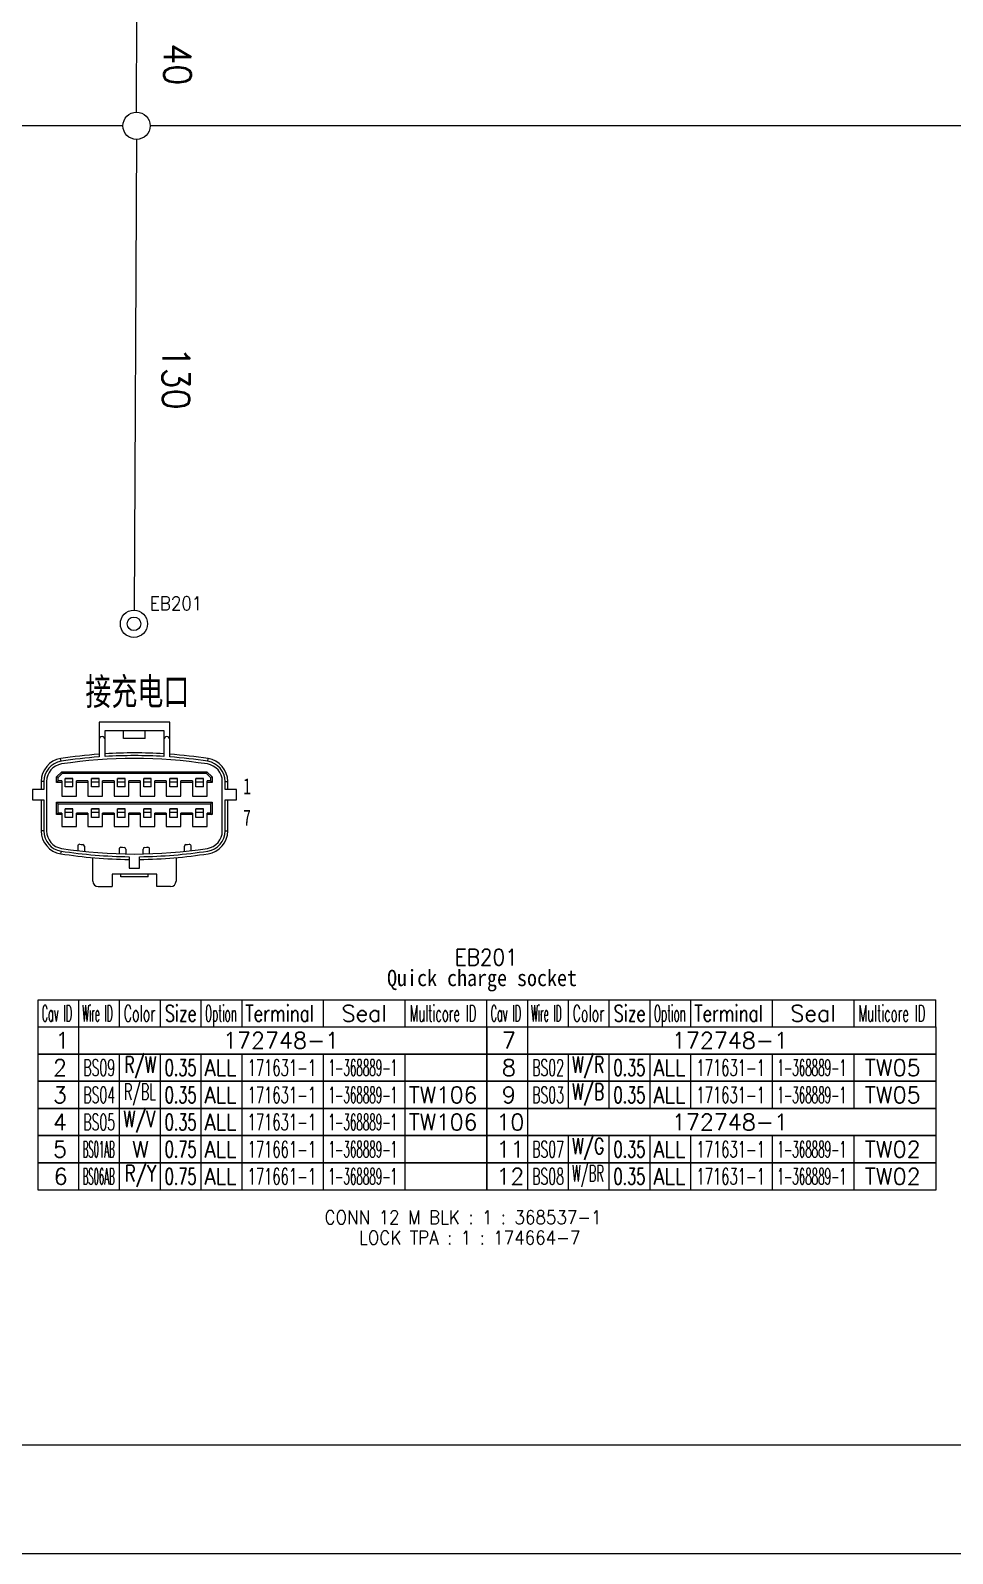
# Model space of a CAD drawing. Header units: inches. Extents: x 47316 to 59086, y 3141 to 11743.
# Drawn here: x 53245.6 to 53415.1, y 9458.1 to 9738.1 of the extents above; entities that cross this region are included whole.
import ezdxf

# ---------------------------------------------------------------- set-up
doc = ezdxf.new("R2010")
doc.units = ezdxf.units.IN
doc.header["$MEASUREMENT"] = 0
doc.styles.add('MtX_FangSong_GB2312', font='')
doc.styles.get("Standard").update_dxf_attribs({"font": ''})
doc.styles.get('MtX_FangSong_GB2312').set_extended_font_data('FangSong_GB2312')
doc.styles.get('Standard').set_extended_font_data('SimSun')
doc.linetypes.add('_VH_FELT_TAPE', pattern='A,0.4,-0.7,["FELT",Standard,S=0.3,R=0,X=-0.5,Y=-0.15],-0.7', length=1.8)

msp = doc.modelspace()

# ---------------------------------------------------------------- linework, layer by layer
at = {"color": 0, "linetype": '_VH_FELT_TAPE', "lineweight": 15, "ltscale": 5}
for p, q in [((53265.11, 9723.12), (53265.17, 9741.11)), ((53262.6, 9720.62), (53199.3, 9720.56)), ((53607.38, 9720.58), (53267.6, 9720.62)), ((53265.09, 9718.12), (53264.64, 9631.54))]:
    msp.add_line(p, q, dxfattribs=at)
at = {"color": 0, "linetype": 'Continuous', "lineweight": 15}
for p, q in [((53258.21, 9610.95), (53258.21, 9604.56)), ((53271.21, 9610.95), (53258.21, 9610.95)), ((53259.31, 9604.64), (53259.31, 9609.45)), ((53259.31, 9609.45), (53270.11, 9609.45)), ((53262.71, 9607.95), (53262.71, 9609.45)), ((53266.71, 9607.95), (53266.71, 9609.45)), ((53270.11, 9609.45), (53270.11, 9604.64)), ((53271.21, 9604.56), (53271.21, 9610.95)), ((53266.71, 9607.95), (53262.71, 9607.95)), ((53251.23, 9603.76), (53251.15, 9604.25)), ((53278.19, 9603.76), (53278.26, 9604.25)), ((53250.41, 9600.88), (53251.38, 9601.85)), ((53250.71, 9600.75), (53250.41, 9600.88)), ((53250.41, 9599.85), (53250.41, 9600.88)), ((53250.71, 9600.75), (53251.51, 9601.55)), ((53250.71, 9600.15), (53250.71, 9600.75)), ((53251.51, 9601.55), (53251.38, 9601.85)), ((53251.38, 9601.85), (53278.03, 9601.85)), ((53251.51, 9601.55), (53277.91, 9601.55)), ((53253.41, 9600.6), (53252.01, 9600.6)), ((53252.01, 9599.04), (53252.01, 9600.6)), ((53253.41, 9600.55), (53252.01, 9600.55)), ((53253.41, 9599.04), (53253.41, 9600.6)), ((53258.21, 9600.6), (53256.81, 9600.6)), ((53256.81, 9599.04), (53256.81, 9600.6)), ((53258.21, 9600.55), (53256.81, 9600.55)), ((53258.21, 9599.04), (53258.21, 9600.6)), ((53261.61, 9599.04), (53261.61, 9600.6)), ((53263.01, 9600.6), (53261.61, 9600.6)), ((53263.01, 9600.55), (53261.61, 9600.55)), ((53263.01, 9599.04), (53263.01, 9600.6)), ((53266.41, 9599.04), (53266.41, 9600.6)), ((53267.81, 9600.6), (53266.41, 9600.6)), ((53267.81, 9600.55), (53266.41, 9600.55)), ((53267.81, 9599.04), (53267.81, 9600.6)), ((53271.21, 9599.04), (53271.21, 9600.6)), ((53272.61, 9600.6), (53271.21, 9600.6)), ((53272.61, 9600.55), (53271.21, 9600.55)), ((53272.61, 9599.04), (53272.61, 9600.6)), ((53276.01, 9599.04), (53276.01, 9600.6)), ((53277.41, 9600.6), (53276.01, 9600.6)), ((53277.41, 9600.55), (53276.01, 9600.55)), ((53277.41, 9599.04), (53277.41, 9600.6)), ((53277.91, 9601.55), (53278.03, 9601.85)), ((53277.91, 9601.55), (53278.71, 9600.75)), ((53278.03, 9601.85), (53279.01, 9600.88)), ((53278.71, 9600.75), (53279.01, 9600.88)), ((53278.71, 9600.75), (53278.71, 9600.15)), ((53279.01, 9600.88), (53279.01, 9599.85)), ((53248.06, 9598.6), (53245.96, 9598.6)), ((53245.96, 9598.6), (53245.96, 9596.7)), ((53248.06, 9600.05), (53247.56, 9600.05)), ((53247.56, 9600.05), (53247.56, 9598.6)), ((53248.06, 9600.05), (53248.06, 9598.6)), ((53248.56, 9600.05), (53248.56, 9590.95)), ((53250.71, 9600.15), (53250.41, 9599.85)), ((53251.36, 9599.85), (53250.41, 9599.85)), ((53251.36, 9600.15), (53250.71, 9600.15)), ((53251.36, 9600.15), (53251.36, 9597.35)), ((53253.41, 9599.95), (53252.01, 9599.95)), ((53253.41, 9599.04), (53252.01, 9599.04)), ((53256.16, 9600.15), (53254.06, 9600.15)), ((53254.06, 9597.35), (53254.06, 9600.15)), ((53256.16, 9599.85), (53254.06, 9599.85)), ((53256.16, 9600.15), (53256.16, 9597.35)), ((53258.21, 9599.95), (53256.81, 9599.95)), ((53258.21, 9599.04), (53256.81, 9599.04)), ((53260.96, 9600.15), (53258.86, 9600.15)), ((53258.86, 9597.35), (53258.86, 9600.15)), ((53260.96, 9599.85), (53258.86, 9599.85)), ((53260.96, 9600.15), (53260.96, 9597.35)), ((53263.01, 9599.95), (53261.61, 9599.95)), ((53263.01, 9599.04), (53261.61, 9599.04)), ((53263.66, 9597.35), (53263.66, 9600.15)), ((53265.76, 9600.15), (53263.66, 9600.15)), ((53265.76, 9599.85), (53263.66, 9599.85)), ((53265.76, 9600.15), (53265.76, 9597.35)), ((53267.81, 9599.95), (53266.41, 9599.95)), ((53267.81, 9599.04), (53266.41, 9599.04)), ((53268.46, 9597.35), (53268.46, 9600.15)), ((53270.56, 9600.15), (53268.46, 9600.15)), ((53270.56, 9599.85), (53268.46, 9599.85)), ((53270.56, 9600.15), (53270.56, 9597.35)), ((53272.61, 9599.95), (53271.21, 9599.95)), ((53272.61, 9599.04), (53271.21, 9599.04)), ((53273.26, 9597.35), (53273.26, 9600.15)), ((53275.36, 9600.15), (53273.26, 9600.15)), ((53275.36, 9599.85), (53273.26, 9599.85)), ((53275.36, 9600.15), (53275.36, 9597.35)), ((53277.41, 9599.95), (53276.01, 9599.95)), ((53277.41, 9599.04), (53276.01, 9599.04)), ((53278.06, 9597.35), (53278.06, 9600.15)), ((53278.71, 9600.15), (53278.06, 9600.15)), ((53279.01, 9599.85), (53278.06, 9599.85)), ((53278.71, 9600.15), (53279.01, 9599.85)), ((53280.86, 9590.95), (53280.86, 9600.05)), ((53281.36, 9598.6), (53281.36, 9600.05)), ((53281.36, 9600.05), (53281.86, 9600.05)), ((53283.46, 9598.6), (53281.36, 9598.6)), ((53281.86, 9598.6), (53281.86, 9600.05)), ((53283.46, 9596.7), (53283.46, 9598.6)), ((53245.96, 9596.7), (53248.06, 9596.7)), ((53247.56, 9596.7), (53247.56, 9590.95)), ((53248.06, 9596.7), (53248.06, 9590.95)), ((53250.71, 9595.95), (53250.41, 9596.25)), ((53250.41, 9596.25), (53279.01, 9596.25)), ((53250.41, 9593.95), (53250.41, 9596.25)), ((53250.71, 9595.95), (53278.71, 9595.95)), ((53250.71, 9594.25), (53250.71, 9595.95)), ((53251.36, 9597.35), (53254.06, 9597.35)), ((53253.41, 9595), (53252.01, 9595)), ((53252.01, 9593.44), (53252.01, 9595)), ((53253.41, 9594.95), (53252.01, 9594.95)), ((53253.41, 9593.44), (53253.41, 9595)), ((53256.16, 9597.35), (53258.86, 9597.35)), ((53258.21, 9595), (53256.81, 9595)), ((53256.81, 9593.44), (53256.81, 9595)), ((53258.21, 9594.95), (53256.81, 9594.95)), ((53258.21, 9593.44), (53258.21, 9595)), ((53260.96, 9597.35), (53263.66, 9597.35)), ((53263.01, 9595), (53261.61, 9595)), ((53261.61, 9593.44), (53261.61, 9595)), ((53263.01, 9594.95), (53261.61, 9594.95)), ((53263.01, 9593.44), (53263.01, 9595)), ((53265.76, 9597.35), (53268.46, 9597.35)), ((53266.41, 9593.44), (53266.41, 9595)), ((53267.81, 9595), (53266.41, 9595)), ((53267.81, 9594.95), (53266.41, 9594.95)), ((53267.81, 9593.44), (53267.81, 9595)), ((53270.56, 9597.35), (53273.26, 9597.35)), ((53271.21, 9593.44), (53271.21, 9595)), ((53272.61, 9595), (53271.21, 9595)), ((53272.61, 9594.95), (53271.21, 9594.95)), ((53272.61, 9593.44), (53272.61, 9595)), ((53275.36, 9597.35), (53278.06, 9597.35)), ((53276.01, 9593.44), (53276.01, 9595)), ((53277.41, 9595), (53276.01, 9595)), ((53277.41, 9594.95), (53276.01, 9594.95)), ((53277.41, 9593.44), (53277.41, 9595)), ((53278.71, 9595.95), (53279.01, 9596.25)), ((53278.71, 9595.95), (53278.71, 9594.25)), ((53279.01, 9596.25), (53279.01, 9593.95)), ((53281.36, 9590.95), (53281.36, 9596.7)), ((53281.36, 9596.7), (53283.46, 9596.7)), ((53281.86, 9590.95), (53281.86, 9596.7)), ((53250.71, 9594.25), (53250.41, 9593.95)), ((53251.36, 9593.95), (53250.41, 9593.95)), ((53251.36, 9594.25), (53250.71, 9594.25)), ((53251.36, 9594.25), (53251.36, 9591.75)), ((53253.41, 9594.35), (53252.01, 9594.35)), ((53253.41, 9593.44), (53252.01, 9593.44)), ((53256.16, 9594.25), (53254.06, 9594.25)), ((53254.06, 9591.75), (53254.06, 9594.25)), ((53256.16, 9593.95), (53254.06, 9593.95)), ((53256.16, 9594.25), (53256.16, 9591.75)), ((53258.21, 9594.35), (53256.81, 9594.35)), ((53258.21, 9593.44), (53256.81, 9593.44)), ((53260.96, 9594.25), (53258.86, 9594.25)), ((53258.86, 9591.75), (53258.86, 9594.25)), ((53260.96, 9593.95), (53258.86, 9593.95)), ((53260.96, 9594.25), (53260.96, 9591.75)), ((53263.01, 9594.35), (53261.61, 9594.35)), ((53263.01, 9593.44), (53261.61, 9593.44)), ((53265.76, 9594.25), (53263.66, 9594.25)), ((53263.66, 9591.75), (53263.66, 9594.25)), ((53265.76, 9593.95), (53263.66, 9593.95)), ((53265.76, 9594.25), (53265.76, 9591.75)), ((53267.81, 9594.35), (53266.41, 9594.35)), ((53267.81, 9593.44), (53266.41, 9593.44)), ((53268.46, 9591.75), (53268.46, 9594.25)), ((53270.56, 9594.25), (53268.46, 9594.25)), ((53270.56, 9593.95), (53268.46, 9593.95)), ((53270.56, 9594.25), (53270.56, 9591.75)), ((53272.61, 9594.35), (53271.21, 9594.35)), ((53272.61, 9593.44), (53271.21, 9593.44)), ((53273.26, 9591.75), (53273.26, 9594.25)), ((53275.36, 9594.25), (53273.26, 9594.25)), ((53275.36, 9593.95), (53273.26, 9593.95)), ((53275.36, 9594.25), (53275.36, 9591.75)), ((53277.41, 9594.35), (53276.01, 9594.35)), ((53277.41, 9593.44), (53276.01, 9593.44)), ((53278.06, 9591.75), (53278.06, 9594.25)), ((53278.71, 9594.25), (53278.06, 9594.25)), ((53279.01, 9593.95), (53278.06, 9593.95)), ((53278.71, 9594.25), (53279.01, 9593.95)), ((53248.06, 9590.95), (53247.56, 9590.95)), ((53251.36, 9591.75), (53254.06, 9591.75)), ((53256.16, 9591.75), (53258.86, 9591.75)), ((53260.96, 9591.75), (53263.66, 9591.75)), ((53265.76, 9591.75), (53268.46, 9591.75)), ((53270.56, 9591.75), (53273.26, 9591.75)), ((53275.36, 9591.75), (53278.06, 9591.75)), ((53281.36, 9590.95), (53281.86, 9590.95)), ((53251.23, 9587.25), (53251.15, 9586.75)), ((53254.31, 9588.2), (53254.31, 9587.33)), ((53255.51, 9588.13), (53255.51, 9587.19)), ((53261.91, 9587.64), (53261.91, 9586.75)), ((53263.11, 9587.62), (53263.11, 9586.72)), ((53266.31, 9586.72), (53266.31, 9587.62)), ((53267.51, 9586.75), (53267.51, 9587.64)), ((53273.91, 9587.19), (53273.91, 9588.13)), ((53275.11, 9587.33), (53275.11, 9588.2)), ((53257.06, 9581.71), (53257.06, 9586.04)), ((53263.76, 9586.21), (53263.76, 9584.1)), ((53263.76, 9584.1), (53265.66, 9584.1)), ((53265.66, 9584.1), (53265.66, 9586.21)), ((53272.36, 9586.04), (53272.36, 9581.71)), ((53268.81, 9583.01), (53260.61, 9583.01)), ((53260.61, 9583.01), (53260.61, 9580.71)), ((53262.21, 9582.51), (53262.21, 9583.01)), ((53267.21, 9582.51), (53262.21, 9582.51)), ((53267.21, 9582.51), (53267.21, 9583.01)), ((53268.81, 9580.71), (53268.81, 9583.01)), ((53258.06, 9580.71), (53260.61, 9580.71)), ((53271.36, 9580.71), (53268.81, 9580.71)), ((53246.99, 9559.92), (53411.99, 9559.92)), ((53246.99, 9554.92), (53246.99, 9559.92)), ((53246.99, 9554.92), (53411.99, 9554.92))]:
    msp.add_line(p, q, dxfattribs=at)
at = {"color": 7, "linetype": 'Continuous', "lineweight": 15}
for p, q in [((53254.49, 9554.92), (53254.49, 9559.92)), ((53261.99, 9554.92), (53261.99, 9559.92)), ((53269.49, 9554.92), (53269.49, 9559.92)), ((53276.99, 9554.92), (53276.99, 9559.92)), ((53284.49, 9554.92), (53284.49, 9559.92)), ((53299.49, 9554.92), (53299.49, 9559.92)), ((53314.49, 9554.92), (53314.49, 9559.92)), ((53329.49, 9554.92), (53329.49, 9559.92)), ((53336.99, 9554.92), (53336.99, 9559.92)), ((53344.49, 9554.92), (53344.49, 9559.92)), ((53351.99, 9554.92), (53351.99, 9559.92)), ((53359.49, 9554.92), (53359.49, 9559.92)), ((53366.99, 9554.92), (53366.99, 9559.92)), ((53381.99, 9554.92), (53381.99, 9559.92)), ((53396.99, 9554.92), (53396.99, 9559.92)), ((53411.99, 9554.92), (53411.99, 9559.92))]:
    msp.add_line(p, q, dxfattribs=at)
at = {"color": 102, "linetype": 'Continuous', "lineweight": 15}
for p, q in [((53254.49, 9549.92), (53254.49, 9554.92)), ((53336.99, 9549.92), (53336.99, 9554.92)), ((53254.49, 9544.92), (53254.49, 9549.92)), ((53261.99, 9544.92), (53261.99, 9549.92)), ((53269.49, 9544.92), (53269.49, 9549.92)), ((53276.99, 9544.92), (53276.99, 9549.92)), ((53284.49, 9544.92), (53284.49, 9549.92)), ((53299.49, 9544.92), (53299.49, 9549.92)), ((53314.49, 9544.92), (53314.49, 9549.92)), ((53336.99, 9544.92), (53336.99, 9549.92)), ((53344.49, 9544.92), (53344.49, 9549.92)), ((53351.99, 9544.92), (53351.99, 9549.92)), ((53359.49, 9544.92), (53359.49, 9549.92)), ((53366.99, 9544.92), (53366.99, 9549.92)), ((53381.99, 9544.92), (53381.99, 9549.92)), ((53396.99, 9544.92), (53396.99, 9549.92)), ((53254.49, 9539.92), (53254.49, 9544.92)), ((53261.99, 9539.92), (53261.99, 9544.92)), ((53269.49, 9539.92), (53269.49, 9544.92)), ((53276.99, 9539.92), (53276.99, 9544.92)), ((53284.49, 9539.92), (53284.49, 9544.92)), ((53299.49, 9539.92), (53299.49, 9544.92)), ((53314.49, 9539.92), (53314.49, 9544.92)), ((53336.99, 9539.92), (53336.99, 9544.92)), ((53344.49, 9539.92), (53344.49, 9544.92)), ((53351.99, 9539.92), (53351.99, 9544.92)), ((53359.49, 9539.92), (53359.49, 9544.92)), ((53366.99, 9539.92), (53366.99, 9544.92)), ((53381.99, 9539.92), (53381.99, 9544.92)), ((53396.99, 9539.92), (53396.99, 9544.92)), ((53254.49, 9534.92), (53254.49, 9539.92)), ((53261.99, 9534.92), (53261.99, 9539.92)), ((53269.49, 9534.92), (53269.49, 9539.92)), ((53276.99, 9534.92), (53276.99, 9539.92)), ((53284.49, 9534.92), (53284.49, 9539.92)), ((53299.49, 9534.92), (53299.49, 9539.92)), ((53314.49, 9534.92), (53314.49, 9539.92)), ((53336.99, 9534.92), (53336.99, 9539.92)), ((53254.49, 9529.92), (53254.49, 9534.92)), ((53261.99, 9529.92), (53261.99, 9534.92)), ((53269.49, 9529.92), (53269.49, 9534.92)), ((53276.99, 9529.92), (53276.99, 9534.92)), ((53284.49, 9529.92), (53284.49, 9534.92)), ((53299.49, 9529.92), (53299.49, 9534.92)), ((53314.49, 9529.92), (53314.49, 9534.92)), ((53336.99, 9529.92), (53336.99, 9534.92)), ((53344.49, 9529.92), (53344.49, 9534.92)), ((53351.99, 9529.92), (53351.99, 9534.92)), ((53359.49, 9529.92), (53359.49, 9534.92)), ((53366.99, 9529.92), (53366.99, 9534.92)), ((53381.99, 9529.92), (53381.99, 9534.92)), ((53396.99, 9529.92), (53396.99, 9534.92)), ((53254.49, 9524.92), (53254.49, 9529.92)), ((53261.99, 9524.92), (53261.99, 9529.92)), ((53269.49, 9524.92), (53269.49, 9529.92)), ((53276.99, 9524.92), (53276.99, 9529.92)), ((53284.49, 9524.92), (53284.49, 9529.92)), ((53299.49, 9524.92), (53299.49, 9529.92)), ((53314.49, 9524.92), (53314.49, 9529.92)), ((53336.99, 9524.92), (53336.99, 9529.92)), ((53344.49, 9524.92), (53344.49, 9529.92)), ((53351.99, 9524.92), (53351.99, 9529.92)), ((53359.49, 9524.92), (53359.49, 9529.92)), ((53366.99, 9524.92), (53366.99, 9529.92)), ((53381.99, 9524.92), (53381.99, 9529.92)), ((53396.99, 9524.92), (53396.99, 9529.92))]:
    msp.add_line(p, q, dxfattribs=at)
at = {"color": 0, "lineweight": 15}
for p, q in [((50267.93, 9478.08), (57367.93, 9478.08)), ((50247.93, 9458.08), (57387.93, 9458.08))]:
    msp.add_line(p, q, dxfattribs=at)
at = {"color": 0, "linetype": 'Continuous', "lineweight": 15}
for points in [[(53246.99, 9549.92), (53246.99, 9554.92), (53329.49, 9554.92), (53329.49, 9549.92)], [(53329.49, 9549.92), (53329.49, 9554.92), (53411.99, 9554.92), (53411.99, 9549.92)], [(53246.99, 9544.92), (53246.99, 9549.92), (53329.49, 9549.92), (53329.49, 9544.92)], [(53329.49, 9544.92), (53329.49, 9549.92), (53411.99, 9549.92), (53411.99, 9544.92)], [(53246.99, 9539.92), (53246.99, 9544.92), (53329.49, 9544.92), (53329.49, 9539.92)], [(53329.49, 9539.92), (53329.49, 9544.92), (53411.99, 9544.92), (53411.99, 9539.92)], [(53246.99, 9534.92), (53246.99, 9539.92), (53329.49, 9539.92), (53329.49, 9534.92)], [(53329.49, 9534.92), (53329.49, 9539.92), (53411.99, 9539.92), (53411.99, 9534.92)], [(53246.99, 9529.92), (53246.99, 9534.92), (53329.49, 9534.92), (53329.49, 9529.92)], [(53329.49, 9529.92), (53329.49, 9534.92), (53411.99, 9534.92), (53411.99, 9529.92)], [(53246.99, 9524.92), (53246.99, 9529.92), (53329.49, 9529.92), (53329.49, 9524.92)], [(53329.49, 9524.92), (53329.49, 9529.92), (53411.99, 9529.92), (53411.99, 9524.92)]]:
    msp.add_lwpolyline(points, close=True, dxfattribs=at)
for centre, radius in [((53265.1, 9720.62), 2.5), ((53264.62, 9629.04), 2.5), ((53264.62, 9629.04), 1.25)]:
    msp.add_circle(centre, radius, dxfattribs=at)
for centre, radius, start, end in [((53258.76, 9607.75), 0.55, 0, 180), ((53270.66, 9607.75), 0.55, 0, 180), ((53251.81, 9600.05), 4.25, 98.8653, 180), ((53251.81, 9600.05), 3.75, 98.8653, 180), ((53264.71, 9517.35), 87.95, 94.2381, 98.8653), ((53264.71, 9517.35), 87.45, 94.2624, 98.8653), ((53264.71, 9517.35), 86.95, 81.1347, 98.8653), ((53264.71, 9517.35), 87.95, 86.4801, 93.5199), ((53264.71, 9517.35), 87.45, 86.46, 93.54), ((53264.71, 9517.35), 87.95, 81.1347, 85.7619), ((53264.71, 9517.35), 87.45, 81.1347, 85.7376), ((53277.61, 9600.05), 3.75, 0, 81.1347), ((53277.61, 9600.05), 4.25, 0, 81.1347), ((53251.81, 9600.05), 3.25, 98.8653, 180), ((53277.61, 9600.05), 3.25, 0, 81.1347), ((53251.81, 9590.95), 4.25, 180, 261.1347), ((53251.81, 9590.95), 3.75, 180, 261.1347), ((53251.81, 9590.95), 3.25, 180, 261.1347), ((53277.61, 9590.95), 3.25, 278.8653, 0), ((53277.61, 9590.95), 3.75, 278.8653, 0), ((53277.61, 9590.95), 4.25, 278.8653, 0), ((53264.71, 9673.66), 87.95, 261.1347, 269.3811), ((53264.71, 9673.66), 87.45, 261.1347, 269.3776), ((53264.71, 9673.66), 86.95, 261.1347, 278.8653), ((53254.61, 9588.2), 0.3, 83.2598, 180), ((53264.71, 9673.66), 85.75, 263.2598, 263.6619), ((53255.21, 9588.13), 0.3, 0, 83.6619), ((53262.21, 9587.64), 0.3, 88.3353, 180), ((53264.71, 9673.66), 85.75, 268.3353, 268.7349), ((53262.81, 9587.62), 0.3, 0, 88.7349), ((53264.71, 9673.66), 87.45, 270.6224, 278.8653), ((53264.71, 9673.66), 87.95, 270.6189, 278.8653), ((53266.61, 9587.62), 0.3, 91.2651, 180), ((53264.71, 9673.66), 85.75, 271.2651, 271.6647), ((53267.21, 9587.64), 0.3, 0, 91.6647), ((53274.21, 9588.13), 0.3, 96.3381, 180), ((53264.71, 9673.66), 85.75, 276.3381, 276.7402), ((53274.81, 9588.2), 0.3, 0, 96.7402), ((53258.06, 9581.71), 1, 180, 270), ((53271.36, 9581.71), 1, 270, 0)]:
    msp.add_arc(centre, radius, start, end, dxfattribs=at)

# ---------------------------------------------------------------- texts
at = {"color": 0, "lineweight": 15, "style": 'MtX_FangSong_GB2312', "width": 0.7}
for s, height, p in [('接充电口', 5, (53255.7, 9614.1)), ('1', 3, (53284.71, 9597.68)), ('7', 3, (53284.7, 9591.91))]:
    msp.add_text(s, height=height, dxfattribs=at).set_placement(p)
at = {"color": 7, "linetype": '_VH_FELT_TAPE', "lineweight": 18, "ltscale": 5, "char_height": 5, "attachment_point": 1, "rotation": 270}
for s, insert, width in [('\\Fromans.shx;\\W0.9000000000;\\T1.0000000000;\\o\\l40', (53275.14, 9735.76), 8.5714), ('\\Fromans.shx;\\W0.9000000000;\\T1.0000000000;\\o\\l130', (53274.86, 9679.97), 12.8571)]:
    msp.add_mtext(s, dxfattribs=dict(at, insert=insert, width=width))
at = {"color": 21, "linetype": 'Continuous', "lineweight": 15, "attachment_point": 1}
for s, insert, char_height, width in [('\\Fromans.shx;\\W0.9000000000;\\T1.0000000000;\\o\\lEB201', (53267.55, 9634.04), 2.5, 10.7143), ('\\Fromans.shx;\\W1.0000000000;\\T1.0000000000;\\o\\l172748-1', (53280.99, 9553.92), 3, 23.7143), ('\\Fromans.shx;\\W1.0000000000;\\T1.0000000000;\\o\\l172748-1', (53363.49, 9553.92), 3, 23.7143), ('\\Fromans.shx;\\W0.5617283951;\\T1.0000000000;\\o\\lBS09', (53255.31, 9548.92), 3, 6.5), ('\\Fromans.shx;\\W0.6500000000;\\T1.0000000000;\\o\\l0.35', (53270.27, 9548.92), 3, 6.5), ('\\Fromans.shx;\\W0.5903614458;\\T1.0000000000;\\o\\l171631-1', (53285.5, 9548.92), 3, 14), ('\\Fromans.shx;\\W0.5617283951;\\T1.0000000000;\\o\\lBS02', (53337.81, 9548.92), 3, 6.5), ('\\Fromans.shx;\\W0.6500000000;\\T1.0000000000;\\o\\l0.35', (53352.77, 9548.92), 3, 6.5), ('\\Fromans.shx;\\W0.5903614458;\\T1.0000000000;\\o\\l171631-1', (53368, 9548.92), 3, 14), ('\\Fromans.shx;\\W1.0000000000;\\T1.0000000000;\\o\\lTW05', (53398.92, 9548.92), 3, 11.4286), ('\\Fromans.shx;\\W0.5617283951;\\T1.0000000000;\\o\\lBS04', (53255.31, 9543.92), 3, 6.5), ('\\Fromans.shx;\\W0.6500000000;\\T1.0000000000;\\o\\l0.35', (53270.27, 9543.92), 3, 6.5), ('\\Fromans.shx;\\W0.5903614458;\\T1.0000000000;\\o\\l171631-1', (53285.5, 9543.92), 3, 14), ('\\Fromans.shx;\\W0.9800000000;\\T1.0000000000;\\o\\lTW106', (53315.13, 9543.92), 3, 14), ('\\Fromans.shx;\\W0.5617283951;\\T1.0000000000;\\o\\lBS03', (53337.81, 9543.92), 3, 6.5), ('\\Fromans.shx;\\W0.6500000000;\\T1.0000000000;\\o\\l0.35', (53352.77, 9543.92), 3, 6.5), ('\\Fromans.shx;\\W0.5903614458;\\T1.0000000000;\\o\\l171631-1', (53368, 9543.92), 3, 14), ('\\Fromans.shx;\\W1.0000000000;\\T1.0000000000;\\o\\lTW05', (53398.92, 9543.92), 3, 11.4286), ('\\Fromans.shx;\\W0.5617283951;\\T1.0000000000;\\o\\lBS05', (53255.31, 9538.92), 3, 6.5), ('\\Fromans.shx;\\W0.6500000000;\\T1.0000000000;\\o\\l0.35', (53270.27, 9538.92), 3, 6.5), ('\\Fromans.shx;\\W0.5903614458;\\T1.0000000000;\\o\\l171631-1', (53285.5, 9538.92), 3, 14), ('\\Fromans.shx;\\W0.9800000000;\\T1.0000000000;\\o\\lTW106', (53315.13, 9538.92), 3, 14), ('\\Fromans.shx;\\W1.0000000000;\\T1.0000000000;\\o\\l172748-1', (53363.49, 9538.92), 3, 23.7143), ('\\Fromans.shx;\\W0.3791666667;\\T1.0000000000;\\o\\lBS01AB', (53255.21, 9533.92), 3, 6.5), ('\\Fromans.shx;\\W0.6500000000;\\T1.0000000000;\\o\\l0.75', (53270.27, 9533.92), 3, 6.5), ('\\Fromans.shx;\\W0.5903614458;\\T1.0000000000;\\o\\l171661-1', (53285.5, 9533.92), 3, 14), ('\\Fromans.shx;\\W0.5617283951;\\T1.0000000000;\\o\\lBS07', (53337.81, 9533.92), 3, 6.5), ('\\Fromans.shx;\\W0.6500000000;\\T1.0000000000;\\o\\l0.35', (53352.77, 9533.92), 3, 6.5), ('\\Fromans.shx;\\W0.5903614458;\\T1.0000000000;\\o\\l171631-1', (53368, 9533.92), 3, 14), ('\\Fromans.shx;\\W1.0000000000;\\T1.0000000000;\\o\\lTW02', (53398.92, 9533.92), 3, 11.4286), ('\\Fromans.shx;\\W0.3791666667;\\T1.0000000000;\\o\\lBS06AB', (53255.21, 9528.92), 3, 6.5), ('\\Fromans.shx;\\W0.6500000000;\\T1.0000000000;\\o\\l0.75', (53270.27, 9528.92), 3, 6.5), ('\\Fromans.shx;\\W0.5903614458;\\T1.0000000000;\\o\\l171661-1', (53285.5, 9528.92), 3, 14), ('\\Fromans.shx;\\W0.5617283951;\\T1.0000000000;\\o\\lBS08', (53337.81, 9528.92), 3, 6.5), ('\\Fromans.shx;\\W0.6500000000;\\T1.0000000000;\\o\\l0.35', (53352.77, 9528.92), 3, 6.5), ('\\Fromans.shx;\\W0.5903614458;\\T1.0000000000;\\o\\l171631-1', (53368, 9528.92), 3, 14), ('\\Fromans.shx;\\W1.0000000000;\\T1.0000000000;\\o\\lTW02', (53398.92, 9528.92), 3, 11.4286)]:
    msp.add_mtext(s, dxfattribs=dict(at, insert=insert, char_height=char_height, width=width))
at = {"color": 6, "linetype": 'Continuous', "lineweight": 20, "char_height": 3, "attachment_point": 1}
for s, insert, width in [('\\Fromans.shx;\\W0.9000000000;\\T1.0000000000;\\o\\lEB201', (53323.58, 9569.23), 12.8571), ('\\f黑体|b0|i0|c1|p0;\\W0.9000000000;\\T1.0000000000;\\o\\lQuick charge socket', (53311.15, 9565.42), 36.8899)]:
    msp.add_mtext(s, dxfattribs=dict(at, insert=insert, width=width))
at = {"color": 7, "linetype": 'Continuous', "lineweight": 15, "char_height": 3, "attachment_point": 1}
for s, insert, width in [('\\Fromans.shx;\\W0.4292452830;\\T1.0000000000;\\o\\lCav ID', (53247.68, 9558.92), 6.5), ('\\Fromans.shx;\\W0.4026548673;\\T1.0000000000;\\o\\lWire ID', (53255.11, 9558.92), 6.5), ('\\Fromans.shx;\\W0.5687500000;\\T1.0000000000;\\o\\lColor', (53262.74, 9558.92), 6.5), ('\\Fromans.shx;\\W0.7222222222;\\T1.0000000000;\\o\\lSize', (53270.3, 9558.92), 6.5), ('\\Fromans.shx;\\W0.4595959596;\\T1.0000000000;\\o\\lOption', (53277.69, 9558.92), 6.5), ('\\Fromans.shx;\\W0.7480916031;\\T1.0000000000;\\o\\lTerminal', (53285.1, 9558.92), 14), ('\\Fromans.shx;\\W1.0000000000;\\T1.0000000000;\\o\\lSeal', (53302.78, 9558.92), 9.2857), ('\\Fromans.shx;\\W0.5185185185;\\T1.0000000000;\\o\\lMulticore ID', (53315.29, 9558.92), 14), ('\\Fromans.shx;\\W0.4292452830;\\T1.0000000000;\\o\\lCav ID', (53330.18, 9558.92), 6.5), ('\\Fromans.shx;\\W0.4026548673;\\T1.0000000000;\\o\\lWire ID', (53337.61, 9558.92), 6.5), ('\\Fromans.shx;\\W0.5687500000;\\T1.0000000000;\\o\\lColor', (53345.24, 9558.92), 6.5), ('\\Fromans.shx;\\W0.7222222222;\\T1.0000000000;\\o\\lSize', (53352.8, 9558.92), 6.5), ('\\Fromans.shx;\\W0.4595959596;\\T1.0000000000;\\o\\lOption', (53360.19, 9558.92), 6.5), ('\\Fromans.shx;\\W0.7480916031;\\T1.0000000000;\\o\\lTerminal', (53367.6, 9558.92), 14), ('\\Fromans.shx;\\W1.0000000000;\\T1.0000000000;\\o\\lSeal', (53385.28, 9558.92), 9.2857), ('\\Fromans.shx;\\W0.5185185185;\\T1.0000000000;\\o\\lMulticore ID', (53397.79, 9558.92), 14), ('\\Fromans.shx;\\W1.0000000000;\\T1.0000000000;\\o\\l1', (53250.17, 9553.92), 2.8571), ('\\Fromans.shx;\\W1.0000000000;\\T1.0000000000;\\o\\l7', (53332.24, 9553.92), 2.8571), ('\\Fromans.shx;\\W1.0000000000;\\T1.0000000000;\\o\\l2', (53249.74, 9548.92), 2.8571), ('\\Fromans.shx;\\W1.0000000000;\\T1.0000000000;\\o\\l8', (53332.24, 9548.92), 2.8571), ('\\Fromans.shx;\\W1.0000000000;\\T1.0000000000;\\o\\l3', (53249.74, 9543.92), 2.8571), ('\\Fromans.shx;\\W1.0000000000;\\T1.0000000000;\\o\\l9', (53332.24, 9543.92), 2.8571), ('\\Fromans.shx;\\W1.0000000000;\\T1.0000000000;\\o\\l4', (53249.74, 9538.92), 2.8571), ('\\Fromans.shx;\\W1.0000000000;\\T1.0000000000;\\o\\l10', (53331.24, 9538.92), 5.7143), ('\\Fromans.shx;\\W1.0000000000;\\T1.0000000000;\\o\\l5', (53249.74, 9533.92), 2.8571), ('\\Fromans.shx;\\W1.0000000000;\\T1.0000000000;\\o\\l11', (53331.24, 9533.92), 5.7143), ('\\Fromans.shx;\\W1.0000000000;\\T1.0000000000;\\o\\l6', (53249.88, 9528.92), 2.8571), ('\\Fromans.shx;\\W1.0000000000;\\T1.0000000000;\\o\\l12', (53331.24, 9528.92), 5.7143)]:
    msp.add_mtext(s, dxfattribs=dict(at, insert=insert, width=width))
at = {"color": 140, "linetype": 'Continuous', "lineweight": 15, "char_height": 3, "attachment_point": 1}
for s, insert, width in [('\\Fromans.shx;\\W0.6791044776;\\T1.0000000000;\\o\\lR/W', (53262.88, 9549.49), 6.5), ('\\Fromans.shx;\\W0.8750000000;\\T1.0000000000;\\o\\lALL', (53277.62, 9548.92), 6.5), ('\\Fromans.shx;\\W0.4622641509;\\T1.0000000000;\\o\\l1-368889-1', (53300.39, 9548.92), 14), ('\\Fromans.shx;\\W0.6791044776;\\T1.0000000000;\\o\\lW/R', (53345.19, 9549.49), 6.5), ('\\Fromans.shx;\\W0.8750000000;\\T1.0000000000;\\o\\lALL', (53360.12, 9548.92), 6.5), ('\\Fromans.shx;\\W0.4622641509;\\T1.0000000000;\\o\\l1-368889-1', (53382.89, 9548.92), 14), ('\\Fromans.shx;\\W0.5617283951;\\T1.0000000000;\\o\\lR/BL', (53262.81, 9544.49), 6.5), ('\\Fromans.shx;\\W0.6791044776;\\T1.0000000000;\\o\\lW/B', (53345.19, 9544.49), 6.5), ('\\Fromans.shx;\\W0.8750000000;\\T1.0000000000;\\o\\lALL', (53277.62, 9543.92), 6.5), ('\\Fromans.shx;\\W0.4622641509;\\T1.0000000000;\\o\\l1-368889-1', (53300.39, 9543.92), 14), ('\\Fromans.shx;\\W0.8750000000;\\T1.0000000000;\\o\\lALL', (53360.12, 9543.92), 6.5), ('\\Fromans.shx;\\W0.4622641509;\\T1.0000000000;\\o\\l1-368889-1', (53382.89, 9543.92), 14), ('\\Fromans.shx;\\W0.7109375000;\\T1.0000000000;\\o\\lW/V', (53262.7, 9539.49), 6.5), ('\\Fromans.shx;\\W0.8750000000;\\T1.0000000000;\\o\\lALL', (53277.62, 9538.92), 6.5), ('\\Fromans.shx;\\W0.4622641509;\\T1.0000000000;\\o\\l1-368889-1', (53300.39, 9538.92), 14), ('\\Fromans.shx;\\W1.0000000000;\\T1.0000000000;\\o\\lW', (53264.31, 9533.92), 3.4286), ('\\Fromans.shx;\\W0.8750000000;\\T1.0000000000;\\o\\lALL', (53277.62, 9533.92), 6.5), ('\\Fromans.shx;\\W0.4622641509;\\T1.0000000000;\\o\\l1-368889-1', (53300.39, 9533.92), 14), ('\\Fromans.shx;\\W0.6791044776;\\T1.0000000000;\\o\\lW/G', (53345.19, 9534.49), 6.5), ('\\Fromans.shx;\\W0.8750000000;\\T1.0000000000;\\o\\lALL', (53360.12, 9533.92), 6.5), ('\\Fromans.shx;\\W0.4622641509;\\T1.0000000000;\\o\\l1-368889-1', (53382.89, 9533.92), 14), ('\\Fromans.shx;\\W0.7459016393;\\T1.0000000000;\\o\\lR/Y', (53262.92, 9529.49), 6.5), ('\\Fromans.shx;\\W0.8750000000;\\T1.0000000000;\\o\\lALL', (53277.62, 9528.92), 6.5), ('\\Fromans.shx;\\W0.4622641509;\\T1.0000000000;\\o\\l1-368889-1', (53300.39, 9528.92), 14), ('\\Fromans.shx;\\W0.5170454545;\\T1.0000000000;\\o\\lW/BR', (53345.14, 9529.49), 6.5), ('\\Fromans.shx;\\W0.8750000000;\\T1.0000000000;\\o\\lALL', (53360.12, 9528.92), 6.5), ('\\Fromans.shx;\\W0.4622641509;\\T1.0000000000;\\o\\l1-368889-1', (53382.89, 9528.92), 14)]:
    msp.add_mtext(s, dxfattribs=dict(at, insert=insert, width=width))
at = {"color": 42, "linetype": 'Continuous', "lineweight": 15, "char_height": 2.5, "attachment_point": 1}
for s, insert, width in [('\\Fromans.shx;\\W0.9000000000;\\T1.0000000000;\\o\\lCONN 12 M BLK : 1 : 368537-1', (53299.65, 9521.17), 60.3214), ('\\Fromans.shx;\\W0.9000000000;\\T1.0000000000;\\o\\lLOCK TPA : 1 : 174664-7', (53305.97, 9517.42), 47.8929)]:
    msp.add_mtext(s, dxfattribs=dict(at, insert=insert, width=width))

doc.saveas('drawing.dxf')
